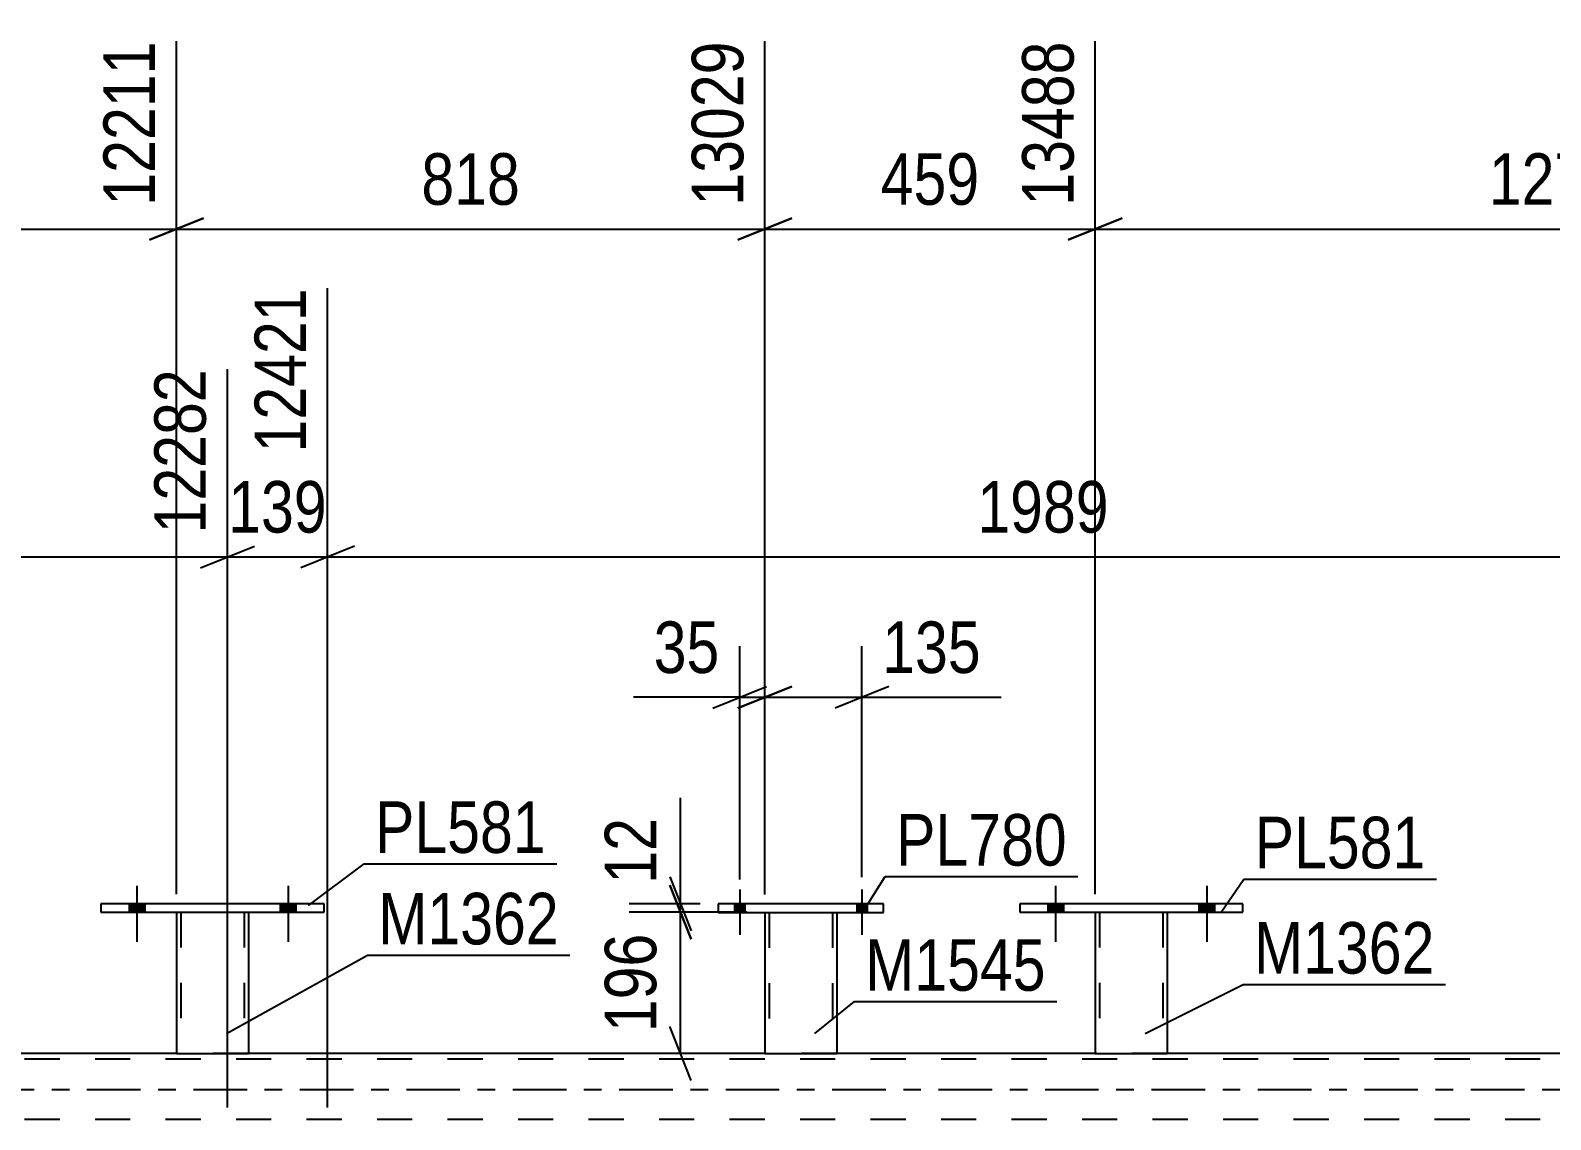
# Model space of a CAD drawing. Header units: millimetres. Extents: x 0 to 841, y 0 to 594.
# Drawn here: x 522.2 to 606.8, y 457 to 517.5 of the extents above; entities that cross this region are included whole.
import ezdxf

# ---------------------------------------------------------------- set-up
doc = ezdxf.new("R2010")
doc.units = ezdxf.units.MM
doc.linetypes.add('DXK_LINE_DOT2', pattern=[3.9198, 1.9599, -1.9599])
doc.linetypes.add('DXK_LINE_DOT3', pattern=[5.9187, 2.979, -0.9799, 0.9799, -0.9799])
doc.styles.add('Arial Narrow', font='ARIALN.TTF', dxfattribs={"height": 0.2})

# ---------------------------------------------------------------- blocks, each defined once
blk = doc.blocks.new('Bolt-814748436-3029 - 3014')
at = {"linetype": 'Continuous'}
for points in [[(527.718, 468.482), (528.598, 468.482), (528.598, 468.962), (527.718, 468.962)], [(536.118, 468.482), (536.998, 468.482), (536.998, 468.962), (536.118, 468.962)]]:
    blk.add_hatch(color=1, dxfattribs=at).paths.add_polyline_path(points)
at = {"color": 1, "linetype": 'Continuous'}
for p, q in [((528.158, 469.962), (528.158, 466.842)), ((536.558, 469.962), (536.558, 466.842)), ((527.718, 468.962), (527.718, 468.482)), ((528.598, 468.962), (528.598, 468.482)), ((536.118, 468.962), (536.118, 468.482)), ((536.998, 468.962), (536.998, 468.482))]:
    blk.add_line(p, q, dxfattribs=at)
blk = doc.blocks.new('Part-814748436-3199 - 3014')
at = {"color": 7, "linetype": 'DXK_LINE_DOT2'}
for p, q in [((530.358, 468.485), (534.358, 468.485)), ((530.358, 468.482), (530.358, 468.485)), ((530.358, 468.485), (530.358, 468.482)), ((530.598, 468.485), (530.598, 460.642)), ((534.118, 468.485), (534.118, 460.642)), ((534.358, 468.485), (534.358, 468.482)), ((534.358, 468.482), (534.358, 468.485)), ((534.061, 460.642), (534.099, 460.642)), ((534.061, 460.642), (534.099, 460.642)), ((534.099, 460.642), (534.118, 460.642)), ((534.099, 460.642), (534.118, 460.642))]:
    blk.add_line(p, q, dxfattribs=at)
at = {"color": 2, "linetype": 'Continuous'}
for p, q in [((530.358, 468.482), (530.358, 460.642)), ((534.358, 468.482), (534.358, 460.642)), ((530.358, 460.642), (534.358, 460.642))]:
    blk.add_line(p, q, dxfattribs=at)
blk = doc.blocks.new('Bolt-814748436-3032 - 3014')
at = {"linetype": 'Continuous'}
for points in [[(578.798, 468.482), (579.678, 468.482), (579.678, 468.962), (578.798, 468.962)], [(587.198, 468.482), (588.078, 468.482), (588.078, 468.962), (587.198, 468.962)]]:
    blk.add_hatch(color=1, dxfattribs=at).paths.add_polyline_path(points)
at = {"color": 1, "linetype": 'Continuous'}
for p, q in [((579.238, 469.962), (579.238, 466.842)), ((587.638, 469.962), (587.638, 466.842)), ((578.798, 468.962), (578.798, 468.482)), ((579.678, 468.962), (579.678, 468.482)), ((587.198, 468.962), (587.198, 468.482)), ((588.078, 468.962), (588.078, 468.482))]:
    blk.add_line(p, q, dxfattribs=at)
blk = doc.blocks.new('Bolt-814748436-3033 - 3014')
at = {"linetype": 'Continuous'}
for points in [[(578.798, 468.482), (579.678, 468.482), (579.678, 468.962), (578.798, 468.962)], [(587.198, 468.482), (588.078, 468.482), (588.078, 468.962), (587.198, 468.962)]]:
    blk.add_hatch(color=1, dxfattribs=at).paths.add_polyline_path(points)
at = {"color": 1, "linetype": 'Continuous'}
for p, q in [((579.238, 469.962), (579.238, 466.842)), ((587.638, 469.962), (587.638, 466.842)), ((578.798, 468.962), (578.798, 468.482)), ((579.678, 468.962), (579.678, 468.482)), ((587.198, 468.962), (587.198, 468.482)), ((588.078, 468.962), (588.078, 468.482))]:
    blk.add_line(p, q, dxfattribs=at)
blk = doc.blocks.new('Bolt-814748436-3072 - 3014')
at = {"linetype": 'Continuous'}
for points in [[(527.718, 468.482), (528.598, 468.482), (528.598, 468.962), (527.718, 468.962)], [(536.118, 468.482), (536.998, 468.482), (536.998, 468.962), (536.118, 468.962)]]:
    blk.add_hatch(color=1, dxfattribs=at).paths.add_polyline_path(points)
at = {"color": 1, "linetype": 'Continuous'}
for p, q in [((528.158, 469.962), (528.158, 466.842)), ((536.558, 469.962), (536.558, 466.842)), ((527.718, 468.962), (527.718, 468.482)), ((528.598, 468.962), (528.598, 468.482)), ((536.118, 468.962), (536.118, 468.482)), ((536.998, 468.962), (536.998, 468.482))]:
    blk.add_line(p, q, dxfattribs=at)
blk = doc.blocks.new('Part-814748436-3204 - 3014')
at = {"color": 2, "linetype": 'Continuous'}
for p, q in [((526.158, 468.962), (526.158, 468.482)), ((538.558, 468.962), (526.158, 468.962)), ((526.158, 468.482), (538.558, 468.482)), ((538.558, 468.482), (538.558, 468.962))]:
    blk.add_line(p, q, dxfattribs=at)
blk = doc.blocks.new('Part-814748436-3209 - 3014')
at = {"color": 2, "linetype": 'Continuous'}
for p, q in [((563.07, 468.467), (563.07, 460.642)), ((567.07, 468.467), (567.07, 460.642)), ((563.07, 460.642), (567.07, 460.642))]:
    blk.add_line(p, q, dxfattribs=at)
at = {"color": 7, "linetype": 'DXK_LINE_DOT2'}
for p, q in [((563.07, 468.467), (567.07, 468.467)), ((563.31, 468.467), (563.31, 460.642)), ((566.83, 468.467), (566.83, 460.642)), ((566.774, 460.642), (566.812, 460.642)), ((566.774, 460.642), (566.812, 460.642)), ((566.812, 460.642), (566.83, 460.642)), ((566.812, 460.642), (566.83, 460.642))]:
    blk.add_line(p, q, dxfattribs=at)
blk = doc.blocks.new('Part-814748436-3214 - 3014')
at = {"color": 2, "linetype": 'Continuous'}
for p, q in [((560.47, 468.947), (560.47, 468.467)), ((569.67, 468.947), (560.47, 468.947)), ((560.47, 468.467), (569.67, 468.467)), ((569.67, 468.467), (569.67, 468.947))]:
    blk.add_line(p, q, dxfattribs=at)
blk = doc.blocks.new('Part-814748436-3219 - 3014')
at = {"color": 7, "linetype": 'DXK_LINE_DOT2'}
for p, q in [((581.438, 468.485), (585.438, 468.485)), ((581.438, 468.482), (581.438, 468.485)), ((581.438, 468.485), (581.438, 468.482)), ((581.678, 468.485), (581.678, 460.642)), ((585.198, 468.485), (585.198, 460.642)), ((585.438, 468.485), (585.438, 468.482)), ((585.438, 468.482), (585.438, 468.485)), ((585.142, 460.642), (585.18, 460.642)), ((585.142, 460.642), (585.18, 460.642)), ((585.18, 460.642), (585.198, 460.642)), ((585.18, 460.642), (585.198, 460.642))]:
    blk.add_line(p, q, dxfattribs=at)
at = {"color": 2, "linetype": 'Continuous'}
for p, q in [((581.438, 468.482), (581.438, 460.642)), ((585.438, 468.482), (585.438, 460.642)), ((581.438, 460.642), (585.438, 460.642))]:
    blk.add_line(p, q, dxfattribs=at)
blk = doc.blocks.new('Part-814748436-3224 - 3014')
at = {"color": 2, "linetype": 'Continuous'}
for p, q in [((577.238, 468.962), (577.238, 468.482)), ((589.638, 468.962), (577.238, 468.962)), ((577.238, 468.482), (589.638, 468.482)), ((589.638, 468.482), (589.638, 468.962))]:
    blk.add_line(p, q, dxfattribs=at)
blk = doc.blocks.new('Part-814748436-3323 - 3014')
at = {"color": 7, "linetype": 'DXK_LINE_DOT2'}
for p, q in [((762.977, 460.322), (99.233, 460.322)), ((534.358, 460.642), (530.358, 460.642)), ((567.07, 460.642), (563.07, 460.642)), ((585.438, 460.642), (581.438, 460.642)), ((762.977, 456.962), (99.233, 456.962))]:
    blk.add_line(p, q, dxfattribs=at)
at = {"color": 2, "linetype": 'Continuous'}
for p, q in [((530.358, 460.642), (483.277, 460.642)), ((563.07, 460.642), (534.358, 460.642)), ((581.438, 460.642), (567.07, 460.642)), ((632.519, 460.642), (585.438, 460.642))]:
    blk.add_line(p, q, dxfattribs=at)
at = {"color": 7, "linetype": 'DXK_LINE_DOT3'}
blk.add_line((99.233, 458.642), (762.977, 458.642), dxfattribs=at)
blk = doc.blocks.new('Bolt-814748436-3524 - 3014')
at = {"linetype": 'Continuous'}
for points in [[(561.39, 468.467), (561.95, 468.467), (561.95, 468.947), (561.39, 468.947)], [(561.39, 468.467), (561.95, 468.467), (561.95, 468.947), (561.39, 468.947)], [(568.19, 468.467), (568.75, 468.467), (568.75, 468.947), (568.19, 468.947)], [(568.19, 468.467), (568.75, 468.467), (568.75, 468.947), (568.19, 468.947)]]:
    blk.add_hatch(color=1, dxfattribs=at).paths.add_polyline_path(points)
at = {"color": 1, "linetype": 'Continuous'}
for p, q in [((561.67, 469.747), (561.67, 467.227)), ((561.67, 469.747), (561.67, 467.227)), ((568.47, 469.747), (568.47, 467.227)), ((568.47, 469.747), (568.47, 467.227)), ((561.39, 468.947), (561.39, 468.467)), ((561.39, 468.947), (561.39, 468.467)), ((561.95, 468.947), (561.95, 468.467)), ((561.95, 468.947), (561.95, 468.467)), ((568.19, 468.947), (568.19, 468.467)), ((568.19, 468.947), (568.19, 468.467)), ((568.75, 468.947), (568.75, 468.467)), ((568.75, 468.947), (568.75, 468.467))]:
    blk.add_line(p, q, dxfattribs=at)
blk = doc.blocks.new('StraightDimension-814748436-17097 - 3014')
at = {"color": 7, "linetype": 'Continuous'}
for p, q in [((561.67, 470.307), (561.67, 483.282)), ((563.07, 469.467), (563.07, 483.282)), ((560.17, 479.832), (563.17, 481.032)), ((564.57, 481.032), (561.57, 479.832)), ((561.67, 480.432), (555.764, 480.432)), ((561.67, 480.432), (555.764, 480.432)), ((561.67, 480.432), (563.07, 480.432))]:
    blk.add_line(p, q, dxfattribs=at)
at = {"color": 0}
blk.add_wipeout([(561.145, 481.182), (561.145, 485.382), (556.289, 485.382), (556.289, 481.182)], dxfattribs=at)
at = {"color": 3, "style": 'Arial Narrow'}
blk.add_text('35', height=2.8633, dxfattribs=at).set_placement((556.889, 481.782))
blk = doc.blocks.new('StraightDimension-814748436-4220 - 3014')
at = {"color": 7, "linetype": 'Continuous'}
for p, q in [((538.761, 457.642), (538.761, 503.176)), ((533.186, 457.642), (533.186, 498.676)), ((531.686, 487.636), (534.686, 488.836)), ((540.261, 488.836), (537.261, 487.636)), ((533.186, 488.236), (538.761, 488.236))]:
    blk.add_line(p, q, dxfattribs=at)
at = {"color": 0}
blk.add_wipeout([(539.316, 488.986), (539.316, 493.186), (532.631, 493.186), (532.631, 488.986)], dxfattribs=at)
at = {"color": 3, "style": 'Arial Narrow'}
blk.add_text('139', height=2.8633, dxfattribs=at).set_placement((533.231, 489.586))
at = {"color": 0, "linetype": 'Continuous'}
blk.add_wipeout([(538.161, 503.776), (533.961, 503.776), (533.961, 493.436), (538.161, 493.436)], dxfattribs=at)
at = {"color": 3, "linetype": 'Continuous', "style": 'Arial Narrow'}
blk.add_text('12421', height=2.8633, rotation=90.00021, dxfattribs=at).set_placement((537.561, 494.036))
blk = doc.blocks.new('StraightDimension-814748436-17073 - 3014')
at = {"color": 7, "linetype": 'Continuous'}
for p, q in [((558.38, 468.947), (558.38, 474.853)), ((558.38, 468.947), (558.38, 474.853)), ((557.78, 470.447), (558.98, 467.447)), ((558.98, 466.982), (557.78, 469.982)), ((559.47, 468.947), (555.53, 468.947)), ((562.07, 468.482), (555.53, 468.482)), ((558.38, 468.482), (558.38, 468.947))]:
    blk.add_line(p, q, dxfattribs=at)
at = {"color": 0}
blk.add_wipeout([(557.63, 474.328), (553.43, 474.328), (553.43, 469.472), (557.63, 469.472)], dxfattribs=at)
at = {"color": 3, "style": 'Arial Narrow'}
blk.add_text('12', height=2.8633, rotation=90.00021, dxfattribs=at).set_placement((557.03, 470.072))
blk = doc.blocks.new('StraightDimension-814748436-4239 - 3014')
at = {"color": 7, "linetype": 'Continuous'}
for p, q in [((538.761, 457.642), (538.761, 503.176)), ((618.32, 457.642), (618.32, 498.676)), ((540.261, 488.836), (537.261, 487.636)), ((616.82, 487.636), (619.82, 488.836)), ((538.761, 488.236), (618.32, 488.236))]:
    blk.add_line(p, q, dxfattribs=at)
at = {"color": 0}
blk.add_wipeout([(582.797, 488.986), (582.797, 493.186), (574.284, 493.186), (574.284, 488.986)], dxfattribs=at)
at = {"color": 3, "style": 'Arial Narrow'}
blk.add_text('1989', height=2.8633, dxfattribs=at).set_placement((574.884, 489.586))
at = {"color": 0, "linetype": 'Continuous'}
blk.add_wipeout([(617.72, 499.276), (613.52, 499.276), (613.52, 488.936), (617.72, 488.936)], dxfattribs=at)
at = {"color": 3, "linetype": 'Continuous', "style": 'Arial Narrow'}
blk.add_text('14410', height=2.8633, rotation=90.00021, dxfattribs=at).set_placement((617.12, 489.536))
blk = doc.blocks.new('StraightDimension-814748436-16793 - 3014')
at = {"color": 7, "linetype": 'Continuous'}
for p, q in [((563.07, 469.467), (563.07, 516.896)), ((581.438, 469.485), (581.438, 516.896)), ((564.57, 507.055), (561.57, 505.855)), ((563.07, 506.455), (581.438, 506.455)), ((579.938, 505.855), (582.938, 507.055))]:
    blk.add_line(p, q, dxfattribs=at)
at = {"color": 0}
blk.add_wipeout([(575.596, 507.205), (575.596, 511.405), (568.912, 511.405), (568.912, 507.205)], dxfattribs=at)
at = {"color": 3, "style": 'Arial Narrow'}
blk.add_text('459', height=2.8633, dxfattribs=at).set_placement((569.512, 507.805))
at = {"color": 0, "linetype": 'Continuous'}
blk.add_wipeout([(580.838, 517.496), (576.638, 517.496), (576.638, 507.155), (580.838, 507.155)], dxfattribs=at)
at = {"color": 3, "linetype": 'Continuous', "style": 'Arial Narrow'}
blk.add_text('13488', height=2.8633, rotation=90.00021, dxfattribs=at).set_placement((580.238, 507.755))
blk = doc.blocks.new('StraightDimension-814748436-4201 - 3014')
at = {"color": 7, "linetype": 'Continuous'}
for p, q in [((453.627, 457.642), (453.627, 503.176)), ((533.186, 457.642), (533.186, 498.676)), ((455.127, 488.836), (452.127, 487.636)), ((531.686, 487.636), (534.686, 488.836)), ((453.627, 488.236), (533.186, 488.236))]:
    blk.add_line(p, q, dxfattribs=at)
at = {"color": 0}
blk.add_wipeout([(497.663, 488.986), (497.663, 493.186), (489.15, 493.186), (489.15, 488.986)], dxfattribs=at)
at = {"color": 3, "style": 'Arial Narrow'}
blk.add_text('1989', height=2.8633, dxfattribs=at).set_placement((489.75, 489.586))
at = {"color": 0, "linetype": 'Continuous'}
blk.add_wipeout([(532.586, 499.276), (528.386, 499.276), (528.386, 488.936), (532.586, 488.936)], dxfattribs=at)
at = {"color": 3, "linetype": 'Continuous', "style": 'Arial Narrow'}
blk.add_text('12282', height=2.8633, rotation=90.00021, dxfattribs=at).set_placement((531.986, 489.536))
blk = doc.blocks.new('StraightDimension-814748436-16792 - 3014')
at = {"color": 7, "linetype": 'Continuous'}
for p, q in [((581.438, 469.485), (581.438, 516.896)), ((632.519, 469.485), (632.519, 516.896)), ((582.938, 507.055), (579.938, 505.855)), ((581.438, 506.455), (632.519, 506.455)), ((631.019, 505.855), (634.019, 507.055))]:
    blk.add_line(p, q, dxfattribs=at)
at = {"color": 0}
blk.add_wipeout([(611.235, 507.205), (611.235, 511.405), (602.722, 511.405), (602.722, 507.205)], dxfattribs=at)
at = {"color": 3, "style": 'Arial Narrow'}
blk.add_text('1277', height=2.8633, dxfattribs=at).set_placement((603.322, 507.805))
at = {"color": 0, "linetype": 'Continuous'}
blk.add_wipeout([(631.919, 517.496), (627.719, 517.496), (627.719, 507.155), (631.919, 507.155)], dxfattribs=at)
at = {"color": 3, "linetype": 'Continuous', "style": 'Arial Narrow'}
blk.add_text('14765', height=2.8633, rotation=90.00021, dxfattribs=at).set_placement((631.319, 507.755))
blk = doc.blocks.new('StraightDimension-814748436-16794 - 3014')
at = {"color": 7, "linetype": 'Continuous'}
for p, q in [((530.358, 469.485), (530.358, 516.896)), ((563.07, 469.467), (563.07, 516.896)), ((531.858, 507.055), (528.858, 505.855)), ((530.358, 506.455), (563.07, 506.455)), ((561.57, 505.855), (564.57, 507.055))]:
    blk.add_line(p, q, dxfattribs=at)
at = {"color": 0}
blk.add_wipeout([(550.056, 507.205), (550.056, 511.405), (543.372, 511.405), (543.372, 507.205)], dxfattribs=at)
at = {"color": 3, "style": 'Arial Narrow'}
blk.add_text('818', height=2.8633, dxfattribs=at).set_placement((543.972, 507.805))
at = {"color": 0, "linetype": 'Continuous'}
blk.add_wipeout([(562.47, 517.496), (558.27, 517.496), (558.27, 507.155), (562.47, 507.155)], dxfattribs=at)
at = {"color": 3, "linetype": 'Continuous', "style": 'Arial Narrow'}
blk.add_text('13029', height=2.8633, rotation=90.00021, dxfattribs=at).set_placement((561.87, 507.755))
blk = doc.blocks.new('StraightDimension-814748436-16795 - 3014')
at = {"color": 7, "linetype": 'Continuous'}
for p, q in [((479.277, 469.485), (479.277, 516.896)), ((530.358, 469.485), (530.358, 516.896)), ((480.777, 507.055), (477.777, 505.855)), ((479.277, 506.455), (530.358, 506.455)), ((528.858, 505.855), (531.858, 507.055))]:
    blk.add_line(p, q, dxfattribs=at)
at = {"color": 0}
blk.add_wipeout([(509.074, 507.205), (509.074, 511.405), (500.561, 511.405), (500.561, 507.205)], dxfattribs=at)
at = {"color": 3, "style": 'Arial Narrow'}
blk.add_text('1277', height=2.8633, dxfattribs=at).set_placement((501.161, 507.805))
at = {"color": 0, "linetype": 'Continuous'}
blk.add_wipeout([(529.758, 517.496), (525.558, 517.496), (525.558, 507.155), (529.758, 507.155)], dxfattribs=at)
at = {"color": 3, "linetype": 'Continuous', "style": 'Arial Narrow'}
blk.add_text('12211', height=2.8633, rotation=90.00021, dxfattribs=at).set_placement((529.158, 507.755))
blk = doc.blocks.new('StraightDimension-814748436-17074 - 3014')
at = {"color": 7, "linetype": 'Continuous'}
for p, q in [((557.78, 469.982), (558.98, 466.982)), ((562.07, 468.482), (555.53, 468.482)), ((558.38, 460.642), (558.38, 468.482)), ((558.98, 459.142), (557.78, 462.142)), ((562.07, 460.642), (555.53, 460.642))]:
    blk.add_line(p, q, dxfattribs=at)
at = {"color": 0}
blk.add_wipeout([(557.63, 467.904), (553.43, 467.904), (553.43, 461.22), (557.63, 461.22)], dxfattribs=at)
at = {"color": 3, "style": 'Arial Narrow'}
blk.add_text('196', height=2.8633, rotation=90.00021, dxfattribs=at).set_placement((557.03, 461.82))
blk = doc.blocks.new('StraightDimension-814748436-17096 - 3014')
at = {"color": 7, "linetype": 'Continuous'}
for p, q in [((563.07, 469.467), (563.07, 483.282)), ((568.47, 470.435), (568.47, 483.282)), ((561.57, 479.832), (564.57, 481.032)), ((569.97, 481.032), (566.97, 479.832)), ((563.07, 480.432), (568.47, 480.432)), ((568.47, 480.432), (576.204, 480.432)), ((568.47, 480.432), (576.204, 480.432))]:
    blk.add_line(p, q, dxfattribs=at)
at = {"color": 0}
blk.add_wipeout([(575.679, 481.182), (575.679, 485.382), (568.995, 485.382), (568.995, 481.182)], dxfattribs=at)
at = {"color": 3, "style": 'Arial Narrow'}
blk.add_text('135', height=2.8633, dxfattribs=at).set_placement((569.595, 481.782))
blk = doc.blocks.new('Mark-814748436-3205 - 3014')
at = {"color": 30, "linetype": 'Continuous'}
for p, q in [((565.844, 461.742), (568.046, 463.524)), ((568.046, 463.524), (579.298, 463.524))]:
    blk.add_line(p, q, dxfattribs=at)
at = {"color": 0}
blk.add_wipeout([(578.698, 464.124), (578.698, 467.124), (568.646, 467.124), (568.646, 464.124)], dxfattribs=at)
blk.add_wipeout([(578.698, 464.124), (578.698, 467.124), (568.646, 467.124), (568.646, 464.124)], dxfattribs=at)
at = {"color": 3, "style": 'Arial Narrow'}
blk.add_text('M1545', height=2.8633, dxfattribs=at).set_placement((568.646, 464.124))
blk = doc.blocks.new('Mark-814748436-3195 - 3014')
at = {"color": 30, "linetype": 'Continuous'}
for p, q in [((533.132, 461.745), (540.975, 466.1)), ((540.975, 466.1), (552.227, 466.1))]:
    blk.add_line(p, q, dxfattribs=at)
at = {"color": 0}
blk.add_wipeout([(551.627, 466.7), (551.627, 469.7), (541.575, 469.7), (541.575, 466.7)], dxfattribs=at)
blk.add_wipeout([(551.627, 466.7), (551.627, 469.7), (541.575, 469.7), (541.575, 466.7)], dxfattribs=at)
at = {"color": 3, "style": 'Arial Narrow'}
blk.add_text('M1362', height=2.8633, dxfattribs=at).set_placement((541.575, 466.7))
blk = doc.blocks.new('Mark-814748436-3200 - 3014')
at = {"color": 30, "linetype": 'Continuous'}
for p, q in [((537.695, 468.854), (540.793, 471.182)), ((540.793, 471.182), (551.497, 471.182))]:
    blk.add_line(p, q, dxfattribs=at)
at = {"color": 0}
blk.add_wipeout([(550.897, 471.782), (550.897, 474.782), (541.393, 474.782), (541.393, 471.782)], dxfattribs=at)
blk.add_wipeout([(550.897, 471.782), (550.897, 474.782), (541.393, 474.782), (541.393, 471.782)], dxfattribs=at)
at = {"color": 3, "style": 'Arial Narrow'}
blk.add_text('PL581', height=2.8633, dxfattribs=at).set_placement((541.393, 471.782))
blk = doc.blocks.new('Mark-814748436-3210 - 3014')
at = {"color": 30, "linetype": 'Continuous'}
for p, q in [((568.491, 468.467), (569.764, 470.477)), ((569.764, 470.477), (580.468, 470.477))]:
    blk.add_line(p, q, dxfattribs=at)
at = {"color": 0}
blk.add_wipeout([(579.868, 471.077), (579.868, 474.077), (570.364, 474.077), (570.364, 471.077)], dxfattribs=at)
blk.add_wipeout([(579.868, 471.077), (579.868, 474.077), (570.364, 474.077), (570.364, 471.077)], dxfattribs=at)
at = {"color": 3, "style": 'Arial Narrow'}
blk.add_text('PL780', height=2.8633, dxfattribs=at).set_placement((570.364, 471.077))
blk = doc.blocks.new('Mark-814748436-3215 - 3014')
at = {"color": 30, "linetype": 'Continuous'}
for p, q in [((584.213, 461.745), (589.667, 464.475)), ((589.667, 464.475), (600.919, 464.475))]:
    blk.add_line(p, q, dxfattribs=at)
at = {"color": 0}
blk.add_wipeout([(600.319, 465.075), (600.319, 468.075), (590.267, 468.075), (590.267, 465.075)], dxfattribs=at)
blk.add_wipeout([(600.319, 465.075), (600.319, 468.075), (590.267, 468.075), (590.267, 465.075)], dxfattribs=at)
at = {"color": 3, "style": 'Arial Narrow'}
blk.add_text('M1362', height=2.8633, dxfattribs=at).set_placement((590.267, 465.075))
blk = doc.blocks.new('Mark-814748436-3220 - 3014')
at = {"color": 30, "linetype": 'Continuous'}
for p, q in [((588.433, 468.482), (589.706, 470.328)), ((589.706, 470.328), (600.41, 470.328))]:
    blk.add_line(p, q, dxfattribs=at)
at = {"color": 0}
blk.add_wipeout([(599.81, 470.928), (599.81, 473.928), (590.306, 473.928), (590.306, 470.928)], dxfattribs=at)
blk.add_wipeout([(599.81, 470.928), (599.81, 473.928), (590.306, 473.928), (590.306, 470.928)], dxfattribs=at)
at = {"color": 3, "style": 'Arial Narrow'}
blk.add_text('PL581', height=2.8633, dxfattribs=at).set_placement((590.306, 470.928))

msp = doc.modelspace()

# ---------------------------------------------------------------- block references
for name in ['Bolt-814748436-3029 - 3014', 'Bolt-814748436-3072 - 3014', 'Bolt-814748436-3032 - 3014', 'Bolt-814748436-3033 - 3014', 'Bolt-814748436-3524 - 3014', 'Part-814748436-3204 - 3014', 'Part-814748436-3199 - 3014', 'Part-814748436-3214 - 3014', 'Part-814748436-3209 - 3014', 'Part-814748436-3224 - 3014', 'Part-814748436-3219 - 3014', 'Part-814748436-3323 - 3014']:
    msp.add_blockref(name, (0, 0))

# ---------------------------------------------------------------- next in the draw order: block references
for name in ['StraightDimension-814748436-4220 - 3014', 'StraightDimension-814748436-17097 - 3014']:
    msp.add_blockref(name, (0, 0))

# ---------------------------------------------------------------- next in the draw order: block references
for name in ['StraightDimension-814748436-4201 - 3014', 'StraightDimension-814748436-17073 - 3014']:
    msp.add_blockref(name, (0, 0))

# ---------------------------------------------------------------- next in the draw order: block references
msp.add_blockref('StraightDimension-814748436-4239 - 3014', (0, 0))

# ---------------------------------------------------------------- next in the draw order: block references
for name in ['StraightDimension-814748436-16793 - 3014', 'Mark-814748436-3215 - 3014', 'Mark-814748436-3205 - 3014']:
    msp.add_blockref(name, (0, 0))

# ---------------------------------------------------------------- next in the draw order: block references
for name in ['StraightDimension-814748436-16794 - 3014', 'StraightDimension-814748436-16792 - 3014']:
    msp.add_blockref(name, (0, 0))

# ---------------------------------------------------------------- next in the draw order: block references
for name in ['StraightDimension-814748436-16795 - 3014', 'Mark-814748436-3220 - 3014', 'StraightDimension-814748436-17074 - 3014', 'Mark-814748436-3195 - 3014']:
    msp.add_blockref(name, (0, 0))

# ---------------------------------------------------------------- next in the draw order: block references
for name in ['StraightDimension-814748436-17096 - 3014', 'Mark-814748436-3200 - 3014']:
    msp.add_blockref(name, (0, 0))

# ---------------------------------------------------------------- next in the draw order: block references
msp.add_blockref('Mark-814748436-3210 - 3014', (0, 0))

doc.saveas('drawing.dxf')
